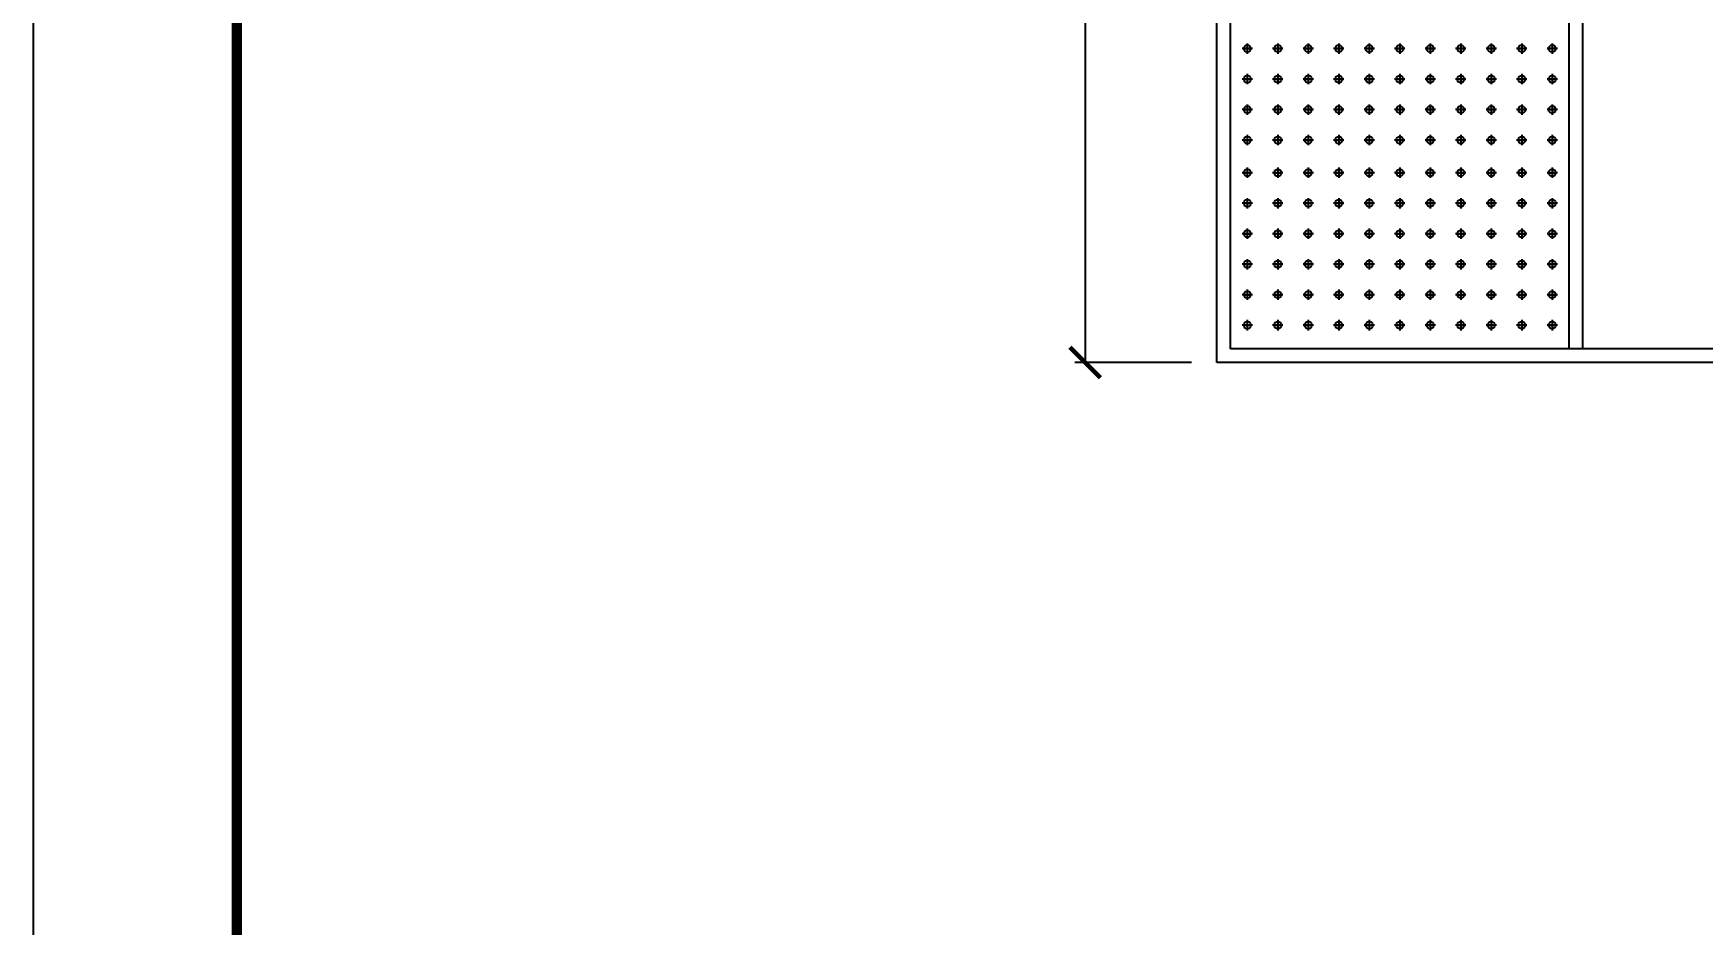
# Model space of a CAD drawing. Header units: millimetres. Extents: x 0 to 25222, y 0 to 17836.
# Drawn here: x 0 to 4927, y 9760 to 12390 of the extents above; entities that cross this region are included whole.
import ezdxf

# ---------------------------------------------------------------- set-up
doc = ezdxf.new("R2010")
doc.units = ezdxf.units.MM
doc.linetypes.add('CENTER', pattern=[2, 1.25, -0.25, 0.25, -0.25])
doc.layers.get('DEFPOINTS').update_dxf_attribs({"color": 143})
for name, color, linetype in [('CENTER', 1, 'CENTER'), ('냉각탑_dim', 1, 'Continuous'), ('냉각탑_form', 1, 'Continuous')]:
    doc.layers.add(name, color=color, linetype=linetype)
doc.styles.add('HY울릉도L', font='')
doc.styles.get('HY울릉도L').set_extended_font_data('HY울릉도L')
doc.dimstyles.new('성지DIM', dxfattribs={"dimtxt": 3.5, "dimasz": 3, "dimexe": 1, "dimexo": 2.5, "dimgap": 2, "dimtad": 1, "dimdec": 0, "dimzin": 3, "dimdsep": 46, "dimtxsty": 'HY울릉도L', "dimblk": 'ARCHTICK', "dimcen": -2, "dimclrd": 256, "dimclre": 256, "dimclrt": 7, "dimadec": 0, "dimazin": 0, "dimtfac": 1, "dimtdec": 0, "dimtofl": 0, "dimtmove": 0, "dimatfit": 3, "dimfxl": 0, "dimtolj": 1, "dimtzin": 0, "dimlwe": -1, "dimarcsym": 0})

# ---------------------------------------------------------------- blocks, each defined once
blk = doc.blocks.new('냉각탑form')
at = {"layer": 'DEFPOINTS'}
blk.add_lwpolyline([(0, 297.073), (420.103, 297.073), (420.103, 0), (0, 0)], close=True, dxfattribs=at)
at = {"layer": '냉각탑_form', "const_width": 0.5}
blk.add_lwpolyline([(10.002, 287.07), (10.002, 10.002), (410.1, 10.002), (410.1, 287.07)], close=True, dxfattribs=at)
blk = doc.blocks.new('_ArchTick')
at = {"color": 0, "linetype": 'ByBlock', "const_width": 0.15}
blk.add_lwpolyline([(-0.5, -0.5), (0.5, 0.5)], dxfattribs=at)
blk = doc.blocks.new('*D42')
at = {"layer": 'DEFPOINTS', "color": 0, "transparency": 16777216}
for p in [(3493.1, 15019.1), (3104.2, 11419.1), (3493.1, 11419.1)]:
    blk.add_point(p, dxfattribs=at)
at = {"layer": '냉각탑_dim', "transparency": 16777216}
for p, q in [((3418.1, 15019.1), (3074.2, 15019.1)), ((3418.1, 11419.1), (3074.2, 11419.1))]:
    blk.add_line(p, q, dxfattribs=at)
at = {"layer": '냉각탑_dim', "lineweight": -2, "transparency": 16777216}
blk.add_line((3104.2, 15019.1), (3104.2, 11419.1), dxfattribs=at)
at = {"layer": '냉각탑_dim', "lineweight": -2, "transparency": 16777216, "xscale": 90, "yscale": 90, "zscale": 90}
for p, rotation in [((3104.2, 15019.1), 90), ((3104.2, 11419.1), 270)]:
    blk.add_blockref('_ArchTick', p, dxfattribs=dict(at, rotation=rotation))
at = {"layer": '냉각탑_dim', "color": 7, "transparency": 16777216, "insert": (2991.7, 13219.1), "char_height": 105, "attachment_point": 5, "rotation": 90, "style": 'HY울릉도L'}
blk.add_mtext('\\A1;3600', dxfattribs=at)

msp = doc.modelspace()

# ---------------------------------------------------------------- linework, layer by layer
at = {"color": 3}
for p, q in [((3493.1, 11419.1), (3493.1, 15019.1)), ((3533.1, 11459.1), (3533.1, 14979.1)), ((4533.1, 11459.1), (4533.1, 14979.1)), ((4573.1, 11459.1), (4573.1, 14979.1)), ((9963.1, 11459.1), (3533.1, 11459.1)), ((9963.1, 11419.1), (3493.1, 11419.1))]:
    msp.add_line(p, q, dxfattribs=at)
for centre in [(3583.1, 12345.3), (3673.1, 12345.3), (3763.1, 12345.3), (3853.1, 12345.3), (3943.1, 12345.3), (4033.1, 12345.3), (4123.1, 12345.3), (4213.1, 12345.3), (4303.1, 12345.3), (4393.1, 12345.3), (4483.1, 12345.3), (3583.1, 12255.3), (3673.1, 12255.3), (3763.1, 12255.3), (3853.1, 12255.3), (3943.1, 12255.3), (4033.1, 12255.3), (4123.1, 12255.3), (4213.1, 12255.3), (4303.1, 12255.3), (4393.1, 12255.3), (4483.1, 12255.3), (3583.1, 12165.3), (3673.1, 12165.3), (3763.1, 12165.3), (3853.1, 12165.3), (3943.1, 12165.3), (4033.1, 12165.3), (4123.1, 12165.3), (4213.1, 12165.3), (4303.1, 12165.3), (4393.1, 12165.3), (4483.1, 12165.3), (3583.1, 12075.3), (3673.1, 12075.3), (3763.1, 12075.3), (3853.1, 12075.3), (3943.1, 12075.3), (4033.1, 12075.3), (4123.1, 12075.3), (4213.1, 12075.3), (4303.1, 12075.3), (4393.1, 12075.3), (4483.1, 12075.3), (3583.1, 11979.1), (3673.1, 11979.1), (3763.1, 11979.1), (3853.1, 11979.1), (3943.1, 11979.1), (4033.1, 11979.1), (4123.1, 11979.1), (4213.1, 11979.1), (4303.1, 11979.1), (4393.1, 11979.1), (4483.1, 11979.1), (3583.1, 11889.1), (3673.1, 11889.1), (3763.1, 11889.1), (3853.1, 11889.1), (3943.1, 11889.1), (4033.1, 11889.1), (4123.1, 11889.1), (4213.1, 11889.1), (4303.1, 11889.1), (4393.1, 11889.1), (4483.1, 11889.1), (3583.1, 11799.1), (3673.1, 11799.1), (3763.1, 11799.1), (3853.1, 11799.1), (3943.1, 11799.1), (4033.1, 11799.1), (4123.1, 11799.1), (4213.1, 11799.1), (4303.1, 11799.1), (4393.1, 11799.1), (4483.1, 11799.1), (3583.1, 11709.1), (3673.1, 11709.1), (3763.1, 11709.1), (3853.1, 11709.1), (3943.1, 11709.1), (4033.1, 11709.1), (4123.1, 11709.1), (4213.1, 11709.1), (4303.1, 11709.1), (4393.1, 11709.1), (4483.1, 11709.1), (3583.1, 11619.1), (3673.1, 11619.1), (3763.1, 11619.1), (3853.1, 11619.1), (3943.1, 11619.1), (4033.1, 11619.1), (4123.1, 11619.1), (4213.1, 11619.1), (4303.1, 11619.1), (4393.1, 11619.1), (4483.1, 11619.1), (3583.1, 11529.1), (3673.1, 11529.1), (3763.1, 11529.1), (3853.1, 11529.1), (3943.1, 11529.1), (4033.1, 11529.1), (4123.1, 11529.1), (4213.1, 11529.1), (4303.1, 11529.1), (4393.1, 11529.1), (4483.1, 11529.1)]:
    msp.add_circle(centre, 10.6)
at = {"layer": 'CENTER', "linetype": 'CENTER', "ltscale": 50}
for p, q in [((3598.4, 12345.3), (3567.8, 12345.3)), ((3571.4, 12345.3), (3594.9, 12345.3)), ((3594.9, 12345.3), (3571.4, 12345.3)), ((3571.4, 12345.3), (3594.9, 12345.3)), ((3583.1, 12360.6), (3583.1, 12330)), ((3583.1, 12357.1), (3583.1, 12333.5)), ((3688.4, 12345.3), (3657.8, 12345.3)), ((3661.4, 12345.3), (3684.9, 12345.3)), ((3684.9, 12345.3), (3661.4, 12345.3)), ((3661.4, 12345.3), (3684.9, 12345.3)), ((3673.1, 12360.6), (3673.1, 12330)), ((3673.1, 12357.1), (3673.1, 12333.5)), ((3778.4, 12345.3), (3747.8, 12345.3)), ((3751.4, 12345.3), (3774.9, 12345.3)), ((3774.9, 12345.3), (3751.4, 12345.3)), ((3751.4, 12345.3), (3774.9, 12345.3)), ((3763.1, 12360.6), (3763.1, 12330)), ((3763.1, 12357.1), (3763.1, 12333.5)), ((3868.4, 12345.3), (3837.8, 12345.3)), ((3841.4, 12345.3), (3864.9, 12345.3)), ((3864.9, 12345.3), (3841.4, 12345.3)), ((3841.4, 12345.3), (3864.9, 12345.3)), ((3853.1, 12360.6), (3853.1, 12330)), ((3853.1, 12357.1), (3853.1, 12333.5)), ((3958.4, 12345.3), (3927.8, 12345.3)), ((3931.4, 12345.3), (3954.9, 12345.3)), ((3954.9, 12345.3), (3931.4, 12345.3)), ((3931.4, 12345.3), (3954.9, 12345.3)), ((3943.1, 12360.6), (3943.1, 12330)), ((3943.1, 12357.1), (3943.1, 12333.5)), ((4048.4, 12345.3), (4017.8, 12345.3)), ((4021.4, 12345.3), (4044.9, 12345.3)), ((4044.9, 12345.3), (4021.4, 12345.3)), ((4021.4, 12345.3), (4044.9, 12345.3)), ((4033.1, 12360.6), (4033.1, 12330)), ((4033.1, 12357.1), (4033.1, 12333.5)), ((4138.4, 12345.3), (4107.8, 12345.3)), ((4111.4, 12345.3), (4134.9, 12345.3)), ((4134.9, 12345.3), (4111.4, 12345.3)), ((4111.4, 12345.3), (4134.9, 12345.3)), ((4123.1, 12360.6), (4123.1, 12330)), ((4123.1, 12357.1), (4123.1, 12333.5)), ((4228.4, 12345.3), (4197.8, 12345.3)), ((4201.4, 12345.3), (4224.9, 12345.3)), ((4224.9, 12345.3), (4201.4, 12345.3)), ((4201.4, 12345.3), (4224.9, 12345.3)), ((4213.1, 12360.6), (4213.1, 12330)), ((4213.1, 12357.1), (4213.1, 12333.5)), ((4318.4, 12345.3), (4287.8, 12345.3)), ((4291.4, 12345.3), (4314.9, 12345.3)), ((4314.9, 12345.3), (4291.4, 12345.3)), ((4291.4, 12345.3), (4314.9, 12345.3)), ((4303.1, 12360.6), (4303.1, 12330)), ((4303.1, 12357.1), (4303.1, 12333.5)), ((4408.4, 12345.3), (4377.8, 12345.3)), ((4381.4, 12345.3), (4404.9, 12345.3)), ((4404.9, 12345.3), (4381.4, 12345.3)), ((4381.4, 12345.3), (4404.9, 12345.3)), ((4393.1, 12360.6), (4393.1, 12330)), ((4393.1, 12357.1), (4393.1, 12333.5)), ((4498.4, 12345.3), (4467.8, 12345.3)), ((4471.4, 12345.3), (4494.9, 12345.3)), ((4494.9, 12345.3), (4471.4, 12345.3)), ((4471.4, 12345.3), (4494.9, 12345.3)), ((4483.1, 12360.6), (4483.1, 12330)), ((4483.1, 12357.1), (4483.1, 12333.5)), ((3583.1, 12270.6), (3583.1, 12240)), ((3673.1, 12270.6), (3673.1, 12240)), ((3763.1, 12270.6), (3763.1, 12240)), ((3853.1, 12270.6), (3853.1, 12240)), ((3943.1, 12270.6), (3943.1, 12240)), ((4033.1, 12270.6), (4033.1, 12240)), ((4123.1, 12270.6), (4123.1, 12240)), ((4213.1, 12270.6), (4213.1, 12240)), ((4303.1, 12270.6), (4303.1, 12240)), ((4393.1, 12270.6), (4393.1, 12240)), ((4483.1, 12270.6), (4483.1, 12240)), ((3598.4, 12255.3), (3567.8, 12255.3)), ((3571.4, 12255.3), (3594.9, 12255.3)), ((3594.9, 12255.3), (3571.4, 12255.3)), ((3571.4, 12255.3), (3594.9, 12255.3)), ((3583.1, 12267.1), (3583.1, 12243.5)), ((3688.4, 12255.3), (3657.8, 12255.3)), ((3661.4, 12255.3), (3684.9, 12255.3)), ((3684.9, 12255.3), (3661.4, 12255.3)), ((3661.4, 12255.3), (3684.9, 12255.3)), ((3673.1, 12267.1), (3673.1, 12243.5)), ((3778.4, 12255.3), (3747.8, 12255.3)), ((3751.4, 12255.3), (3774.9, 12255.3)), ((3774.9, 12255.3), (3751.4, 12255.3)), ((3751.4, 12255.3), (3774.9, 12255.3)), ((3763.1, 12267.1), (3763.1, 12243.5)), ((3868.4, 12255.3), (3837.8, 12255.3)), ((3841.4, 12255.3), (3864.9, 12255.3)), ((3864.9, 12255.3), (3841.4, 12255.3)), ((3841.4, 12255.3), (3864.9, 12255.3)), ((3853.1, 12267.1), (3853.1, 12243.5)), ((3958.4, 12255.3), (3927.8, 12255.3)), ((3931.4, 12255.3), (3954.9, 12255.3)), ((3954.9, 12255.3), (3931.4, 12255.3)), ((3931.4, 12255.3), (3954.9, 12255.3)), ((3943.1, 12267.1), (3943.1, 12243.5)), ((4048.4, 12255.3), (4017.8, 12255.3)), ((4021.4, 12255.3), (4044.9, 12255.3)), ((4044.9, 12255.3), (4021.4, 12255.3)), ((4021.4, 12255.3), (4044.9, 12255.3)), ((4033.1, 12267.1), (4033.1, 12243.5)), ((4138.4, 12255.3), (4107.8, 12255.3)), ((4111.4, 12255.3), (4134.9, 12255.3)), ((4134.9, 12255.3), (4111.4, 12255.3)), ((4111.4, 12255.3), (4134.9, 12255.3)), ((4123.1, 12267.1), (4123.1, 12243.5)), ((4228.4, 12255.3), (4197.8, 12255.3)), ((4201.4, 12255.3), (4224.9, 12255.3)), ((4224.9, 12255.3), (4201.4, 12255.3)), ((4201.4, 12255.3), (4224.9, 12255.3)), ((4213.1, 12267.1), (4213.1, 12243.5)), ((4318.4, 12255.3), (4287.8, 12255.3)), ((4291.4, 12255.3), (4314.9, 12255.3)), ((4314.9, 12255.3), (4291.4, 12255.3)), ((4291.4, 12255.3), (4314.9, 12255.3)), ((4303.1, 12267.1), (4303.1, 12243.5)), ((4408.4, 12255.3), (4377.8, 12255.3)), ((4381.4, 12255.3), (4404.9, 12255.3)), ((4404.9, 12255.3), (4381.4, 12255.3)), ((4381.4, 12255.3), (4404.9, 12255.3)), ((4393.1, 12267.1), (4393.1, 12243.5)), ((4498.4, 12255.3), (4467.8, 12255.3)), ((4471.4, 12255.3), (4494.9, 12255.3)), ((4494.9, 12255.3), (4471.4, 12255.3)), ((4471.4, 12255.3), (4494.9, 12255.3)), ((4483.1, 12267.1), (4483.1, 12243.5)), ((3583.1, 12180.6), (3583.1, 12150)), ((3583.1, 12177.1), (3583.1, 12153.5)), ((3673.1, 12180.6), (3673.1, 12150)), ((3673.1, 12177.1), (3673.1, 12153.5)), ((3763.1, 12180.6), (3763.1, 12150)), ((3763.1, 12177.1), (3763.1, 12153.5)), ((3853.1, 12180.6), (3853.1, 12150)), ((3853.1, 12177.1), (3853.1, 12153.5)), ((3943.1, 12180.6), (3943.1, 12150)), ((3943.1, 12177.1), (3943.1, 12153.5)), ((4033.1, 12180.6), (4033.1, 12150)), ((4033.1, 12177.1), (4033.1, 12153.5)), ((4123.1, 12180.6), (4123.1, 12150)), ((4123.1, 12177.1), (4123.1, 12153.5)), ((4213.1, 12180.6), (4213.1, 12150)), ((4213.1, 12177.1), (4213.1, 12153.5)), ((4303.1, 12180.6), (4303.1, 12150)), ((4303.1, 12177.1), (4303.1, 12153.5)), ((4393.1, 12180.6), (4393.1, 12150)), ((4393.1, 12177.1), (4393.1, 12153.5)), ((4483.1, 12180.6), (4483.1, 12150)), ((4483.1, 12177.1), (4483.1, 12153.5)), ((3598.4, 12165.3), (3567.8, 12165.3)), ((3571.4, 12165.3), (3594.9, 12165.3)), ((3594.9, 12165.3), (3571.4, 12165.3)), ((3571.4, 12165.3), (3594.9, 12165.3)), ((3688.4, 12165.3), (3657.8, 12165.3)), ((3661.4, 12165.3), (3684.9, 12165.3)), ((3684.9, 12165.3), (3661.4, 12165.3)), ((3661.4, 12165.3), (3684.9, 12165.3)), ((3778.4, 12165.3), (3747.8, 12165.3)), ((3751.4, 12165.3), (3774.9, 12165.3)), ((3774.9, 12165.3), (3751.4, 12165.3)), ((3751.4, 12165.3), (3774.9, 12165.3)), ((3868.4, 12165.3), (3837.8, 12165.3)), ((3841.4, 12165.3), (3864.9, 12165.3)), ((3864.9, 12165.3), (3841.4, 12165.3)), ((3841.4, 12165.3), (3864.9, 12165.3)), ((3958.4, 12165.3), (3927.8, 12165.3)), ((3931.4, 12165.3), (3954.9, 12165.3)), ((3954.9, 12165.3), (3931.4, 12165.3)), ((3931.4, 12165.3), (3954.9, 12165.3)), ((4048.4, 12165.3), (4017.8, 12165.3)), ((4021.4, 12165.3), (4044.9, 12165.3)), ((4044.9, 12165.3), (4021.4, 12165.3)), ((4021.4, 12165.3), (4044.9, 12165.3)), ((4138.4, 12165.3), (4107.8, 12165.3)), ((4111.4, 12165.3), (4134.9, 12165.3)), ((4134.9, 12165.3), (4111.4, 12165.3)), ((4111.4, 12165.3), (4134.9, 12165.3)), ((4228.4, 12165.3), (4197.8, 12165.3)), ((4201.4, 12165.3), (4224.9, 12165.3)), ((4224.9, 12165.3), (4201.4, 12165.3)), ((4201.4, 12165.3), (4224.9, 12165.3)), ((4318.4, 12165.3), (4287.8, 12165.3)), ((4291.4, 12165.3), (4314.9, 12165.3)), ((4314.9, 12165.3), (4291.4, 12165.3)), ((4291.4, 12165.3), (4314.9, 12165.3)), ((4408.4, 12165.3), (4377.8, 12165.3)), ((4381.4, 12165.3), (4404.9, 12165.3)), ((4404.9, 12165.3), (4381.4, 12165.3)), ((4381.4, 12165.3), (4404.9, 12165.3)), ((4498.4, 12165.3), (4467.8, 12165.3)), ((4471.4, 12165.3), (4494.9, 12165.3)), ((4494.9, 12165.3), (4471.4, 12165.3)), ((4471.4, 12165.3), (4494.9, 12165.3)), ((3598.4, 12075.3), (3567.8, 12075.3)), ((3571.4, 12075.3), (3594.9, 12075.3)), ((3594.9, 12075.3), (3571.4, 12075.3)), ((3571.4, 12075.3), (3594.9, 12075.3)), ((3583.1, 12090.6), (3583.1, 12060)), ((3583.1, 12087.1), (3583.1, 12063.5)), ((3688.4, 12075.3), (3657.8, 12075.3)), ((3661.4, 12075.3), (3684.9, 12075.3)), ((3684.9, 12075.3), (3661.4, 12075.3)), ((3661.4, 12075.3), (3684.9, 12075.3)), ((3673.1, 12090.6), (3673.1, 12060)), ((3673.1, 12087.1), (3673.1, 12063.5)), ((3778.4, 12075.3), (3747.8, 12075.3)), ((3751.4, 12075.3), (3774.9, 12075.3)), ((3774.9, 12075.3), (3751.4, 12075.3)), ((3751.4, 12075.3), (3774.9, 12075.3)), ((3763.1, 12090.6), (3763.1, 12060)), ((3763.1, 12087.1), (3763.1, 12063.5)), ((3868.4, 12075.3), (3837.8, 12075.3)), ((3841.4, 12075.3), (3864.9, 12075.3)), ((3864.9, 12075.3), (3841.4, 12075.3)), ((3841.4, 12075.3), (3864.9, 12075.3)), ((3853.1, 12090.6), (3853.1, 12060)), ((3853.1, 12087.1), (3853.1, 12063.5)), ((3958.4, 12075.3), (3927.8, 12075.3)), ((3931.4, 12075.3), (3954.9, 12075.3)), ((3954.9, 12075.3), (3931.4, 12075.3)), ((3931.4, 12075.3), (3954.9, 12075.3)), ((3943.1, 12090.6), (3943.1, 12060)), ((3943.1, 12087.1), (3943.1, 12063.5)), ((4048.4, 12075.3), (4017.8, 12075.3)), ((4021.4, 12075.3), (4044.9, 12075.3)), ((4044.9, 12075.3), (4021.4, 12075.3)), ((4021.4, 12075.3), (4044.9, 12075.3)), ((4033.1, 12090.6), (4033.1, 12060)), ((4033.1, 12087.1), (4033.1, 12063.5)), ((4138.4, 12075.3), (4107.8, 12075.3)), ((4111.4, 12075.3), (4134.9, 12075.3)), ((4134.9, 12075.3), (4111.4, 12075.3)), ((4111.4, 12075.3), (4134.9, 12075.3)), ((4123.1, 12090.6), (4123.1, 12060)), ((4123.1, 12087.1), (4123.1, 12063.5)), ((4228.4, 12075.3), (4197.8, 12075.3)), ((4201.4, 12075.3), (4224.9, 12075.3)), ((4224.9, 12075.3), (4201.4, 12075.3)), ((4201.4, 12075.3), (4224.9, 12075.3)), ((4213.1, 12090.6), (4213.1, 12060)), ((4213.1, 12087.1), (4213.1, 12063.5)), ((4318.4, 12075.3), (4287.8, 12075.3)), ((4291.4, 12075.3), (4314.9, 12075.3)), ((4314.9, 12075.3), (4291.4, 12075.3)), ((4291.4, 12075.3), (4314.9, 12075.3)), ((4303.1, 12090.6), (4303.1, 12060)), ((4303.1, 12087.1), (4303.1, 12063.5)), ((4408.4, 12075.3), (4377.8, 12075.3)), ((4381.4, 12075.3), (4404.9, 12075.3)), ((4404.9, 12075.3), (4381.4, 12075.3)), ((4381.4, 12075.3), (4404.9, 12075.3)), ((4393.1, 12090.6), (4393.1, 12060)), ((4393.1, 12087.1), (4393.1, 12063.5)), ((4498.4, 12075.3), (4467.8, 12075.3)), ((4471.4, 12075.3), (4494.9, 12075.3)), ((4494.9, 12075.3), (4471.4, 12075.3)), ((4471.4, 12075.3), (4494.9, 12075.3)), ((4483.1, 12090.6), (4483.1, 12060)), ((4483.1, 12087.1), (4483.1, 12063.5)), ((3598.4, 11979.1), (3567.8, 11979.1)), ((3571.4, 11979.1), (3594.9, 11979.1)), ((3594.9, 11979.1), (3571.4, 11979.1)), ((3571.4, 11979.1), (3594.9, 11979.1)), ((3583.1, 11994.4), (3583.1, 11963.8)), ((3583.1, 11990.8), (3583.1, 11967.3)), ((3688.4, 11979.1), (3657.8, 11979.1)), ((3661.4, 11979.1), (3684.9, 11979.1)), ((3684.9, 11979.1), (3661.4, 11979.1)), ((3661.4, 11979.1), (3684.9, 11979.1)), ((3673.1, 11994.4), (3673.1, 11963.8)), ((3673.1, 11990.8), (3673.1, 11967.3)), ((3778.4, 11979.1), (3747.8, 11979.1)), ((3751.4, 11979.1), (3774.9, 11979.1)), ((3774.9, 11979.1), (3751.4, 11979.1)), ((3751.4, 11979.1), (3774.9, 11979.1)), ((3763.1, 11994.4), (3763.1, 11963.8)), ((3763.1, 11990.8), (3763.1, 11967.3)), ((3868.4, 11979.1), (3837.8, 11979.1)), ((3841.4, 11979.1), (3864.9, 11979.1)), ((3864.9, 11979.1), (3841.4, 11979.1)), ((3841.4, 11979.1), (3864.9, 11979.1)), ((3853.1, 11994.4), (3853.1, 11963.8)), ((3853.1, 11990.8), (3853.1, 11967.3)), ((3958.4, 11979.1), (3927.8, 11979.1)), ((3931.4, 11979.1), (3954.9, 11979.1)), ((3954.9, 11979.1), (3931.4, 11979.1)), ((3931.4, 11979.1), (3954.9, 11979.1)), ((3943.1, 11994.4), (3943.1, 11963.8)), ((3943.1, 11990.8), (3943.1, 11967.3)), ((4048.4, 11979.1), (4017.8, 11979.1)), ((4021.4, 11979.1), (4044.9, 11979.1)), ((4044.9, 11979.1), (4021.4, 11979.1)), ((4021.4, 11979.1), (4044.9, 11979.1)), ((4033.1, 11994.4), (4033.1, 11963.8)), ((4033.1, 11990.8), (4033.1, 11967.3)), ((4138.4, 11979.1), (4107.8, 11979.1)), ((4111.4, 11979.1), (4134.9, 11979.1)), ((4134.9, 11979.1), (4111.4, 11979.1)), ((4111.4, 11979.1), (4134.9, 11979.1)), ((4123.1, 11994.4), (4123.1, 11963.8)), ((4123.1, 11990.8), (4123.1, 11967.3)), ((4228.4, 11979.1), (4197.8, 11979.1)), ((4201.4, 11979.1), (4224.9, 11979.1)), ((4224.9, 11979.1), (4201.4, 11979.1)), ((4201.4, 11979.1), (4224.9, 11979.1)), ((4213.1, 11994.4), (4213.1, 11963.8)), ((4213.1, 11990.8), (4213.1, 11967.3)), ((4318.4, 11979.1), (4287.8, 11979.1)), ((4291.4, 11979.1), (4314.9, 11979.1)), ((4314.9, 11979.1), (4291.4, 11979.1)), ((4291.4, 11979.1), (4314.9, 11979.1)), ((4303.1, 11994.4), (4303.1, 11963.8)), ((4303.1, 11990.8), (4303.1, 11967.3)), ((4408.4, 11979.1), (4377.8, 11979.1)), ((4381.4, 11979.1), (4404.9, 11979.1)), ((4404.9, 11979.1), (4381.4, 11979.1)), ((4381.4, 11979.1), (4404.9, 11979.1)), ((4393.1, 11994.4), (4393.1, 11963.8)), ((4393.1, 11990.8), (4393.1, 11967.3)), ((4498.4, 11979.1), (4467.8, 11979.1)), ((4471.4, 11979.1), (4494.9, 11979.1)), ((4494.9, 11979.1), (4471.4, 11979.1)), ((4471.4, 11979.1), (4494.9, 11979.1)), ((4483.1, 11994.4), (4483.1, 11963.8)), ((4483.1, 11990.8), (4483.1, 11967.3)), ((3598.4, 11889.1), (3567.8, 11889.1)), ((3571.4, 11889.1), (3594.9, 11889.1)), ((3594.9, 11889.1), (3571.4, 11889.1)), ((3571.4, 11889.1), (3594.9, 11889.1)), ((3583.1, 11904.4), (3583.1, 11873.8)), ((3583.1, 11900.8), (3583.1, 11877.3)), ((3688.4, 11889.1), (3657.8, 11889.1)), ((3661.4, 11889.1), (3684.9, 11889.1)), ((3684.9, 11889.1), (3661.4, 11889.1)), ((3661.4, 11889.1), (3684.9, 11889.1)), ((3673.1, 11904.4), (3673.1, 11873.8)), ((3673.1, 11900.8), (3673.1, 11877.3)), ((3778.4, 11889.1), (3747.8, 11889.1)), ((3751.4, 11889.1), (3774.9, 11889.1)), ((3774.9, 11889.1), (3751.4, 11889.1)), ((3751.4, 11889.1), (3774.9, 11889.1)), ((3763.1, 11904.4), (3763.1, 11873.8)), ((3763.1, 11900.8), (3763.1, 11877.3)), ((3868.4, 11889.1), (3837.8, 11889.1)), ((3841.4, 11889.1), (3864.9, 11889.1)), ((3864.9, 11889.1), (3841.4, 11889.1)), ((3841.4, 11889.1), (3864.9, 11889.1)), ((3853.1, 11904.4), (3853.1, 11873.8)), ((3853.1, 11900.8), (3853.1, 11877.3)), ((3958.4, 11889.1), (3927.8, 11889.1)), ((3931.4, 11889.1), (3954.9, 11889.1)), ((3954.9, 11889.1), (3931.4, 11889.1)), ((3931.4, 11889.1), (3954.9, 11889.1)), ((3943.1, 11904.4), (3943.1, 11873.8)), ((3943.1, 11900.8), (3943.1, 11877.3)), ((4048.4, 11889.1), (4017.8, 11889.1)), ((4021.4, 11889.1), (4044.9, 11889.1)), ((4044.9, 11889.1), (4021.4, 11889.1)), ((4021.4, 11889.1), (4044.9, 11889.1)), ((4033.1, 11904.4), (4033.1, 11873.8)), ((4033.1, 11900.8), (4033.1, 11877.3)), ((4138.4, 11889.1), (4107.8, 11889.1)), ((4111.4, 11889.1), (4134.9, 11889.1)), ((4134.9, 11889.1), (4111.4, 11889.1)), ((4111.4, 11889.1), (4134.9, 11889.1)), ((4123.1, 11904.4), (4123.1, 11873.8)), ((4123.1, 11900.8), (4123.1, 11877.3)), ((4228.4, 11889.1), (4197.8, 11889.1)), ((4201.4, 11889.1), (4224.9, 11889.1)), ((4224.9, 11889.1), (4201.4, 11889.1)), ((4201.4, 11889.1), (4224.9, 11889.1)), ((4213.1, 11904.4), (4213.1, 11873.8)), ((4213.1, 11900.8), (4213.1, 11877.3)), ((4318.4, 11889.1), (4287.8, 11889.1)), ((4291.4, 11889.1), (4314.9, 11889.1)), ((4314.9, 11889.1), (4291.4, 11889.1)), ((4291.4, 11889.1), (4314.9, 11889.1)), ((4303.1, 11904.4), (4303.1, 11873.8)), ((4303.1, 11900.8), (4303.1, 11877.3)), ((4408.4, 11889.1), (4377.8, 11889.1)), ((4381.4, 11889.1), (4404.9, 11889.1)), ((4404.9, 11889.1), (4381.4, 11889.1)), ((4381.4, 11889.1), (4404.9, 11889.1)), ((4393.1, 11904.4), (4393.1, 11873.8)), ((4393.1, 11900.8), (4393.1, 11877.3)), ((4498.4, 11889.1), (4467.8, 11889.1)), ((4471.4, 11889.1), (4494.9, 11889.1)), ((4494.9, 11889.1), (4471.4, 11889.1)), ((4471.4, 11889.1), (4494.9, 11889.1)), ((4483.1, 11904.4), (4483.1, 11873.8)), ((4483.1, 11900.8), (4483.1, 11877.3)), ((3598.4, 11799.1), (3567.8, 11799.1)), ((3571.4, 11799.1), (3594.9, 11799.1)), ((3594.9, 11799.1), (3571.4, 11799.1)), ((3571.4, 11799.1), (3594.9, 11799.1)), ((3583.1, 11814.4), (3583.1, 11783.8)), ((3583.1, 11810.8), (3583.1, 11787.3)), ((3688.4, 11799.1), (3657.8, 11799.1)), ((3661.4, 11799.1), (3684.9, 11799.1)), ((3684.9, 11799.1), (3661.4, 11799.1)), ((3661.4, 11799.1), (3684.9, 11799.1)), ((3673.1, 11814.4), (3673.1, 11783.8)), ((3673.1, 11810.8), (3673.1, 11787.3)), ((3778.4, 11799.1), (3747.8, 11799.1)), ((3751.4, 11799.1), (3774.9, 11799.1)), ((3774.9, 11799.1), (3751.4, 11799.1)), ((3751.4, 11799.1), (3774.9, 11799.1)), ((3763.1, 11814.4), (3763.1, 11783.8)), ((3763.1, 11810.8), (3763.1, 11787.3)), ((3868.4, 11799.1), (3837.8, 11799.1)), ((3841.4, 11799.1), (3864.9, 11799.1)), ((3864.9, 11799.1), (3841.4, 11799.1)), ((3841.4, 11799.1), (3864.9, 11799.1)), ((3853.1, 11814.4), (3853.1, 11783.8)), ((3853.1, 11810.8), (3853.1, 11787.3)), ((3958.4, 11799.1), (3927.8, 11799.1)), ((3931.4, 11799.1), (3954.9, 11799.1)), ((3954.9, 11799.1), (3931.4, 11799.1)), ((3931.4, 11799.1), (3954.9, 11799.1)), ((3943.1, 11814.4), (3943.1, 11783.8)), ((3943.1, 11810.8), (3943.1, 11787.3)), ((4048.4, 11799.1), (4017.8, 11799.1)), ((4021.4, 11799.1), (4044.9, 11799.1)), ((4044.9, 11799.1), (4021.4, 11799.1)), ((4021.4, 11799.1), (4044.9, 11799.1)), ((4033.1, 11814.4), (4033.1, 11783.8)), ((4033.1, 11810.8), (4033.1, 11787.3)), ((4138.4, 11799.1), (4107.8, 11799.1)), ((4111.4, 11799.1), (4134.9, 11799.1)), ((4134.9, 11799.1), (4111.4, 11799.1)), ((4111.4, 11799.1), (4134.9, 11799.1)), ((4123.1, 11814.4), (4123.1, 11783.8)), ((4123.1, 11810.8), (4123.1, 11787.3)), ((4228.4, 11799.1), (4197.8, 11799.1)), ((4201.4, 11799.1), (4224.9, 11799.1)), ((4224.9, 11799.1), (4201.4, 11799.1)), ((4201.4, 11799.1), (4224.9, 11799.1)), ((4213.1, 11814.4), (4213.1, 11783.8)), ((4213.1, 11810.8), (4213.1, 11787.3)), ((4318.4, 11799.1), (4287.8, 11799.1)), ((4291.4, 11799.1), (4314.9, 11799.1)), ((4314.9, 11799.1), (4291.4, 11799.1)), ((4291.4, 11799.1), (4314.9, 11799.1)), ((4303.1, 11814.4), (4303.1, 11783.8)), ((4303.1, 11810.8), (4303.1, 11787.3)), ((4408.4, 11799.1), (4377.8, 11799.1)), ((4381.4, 11799.1), (4404.9, 11799.1)), ((4404.9, 11799.1), (4381.4, 11799.1)), ((4381.4, 11799.1), (4404.9, 11799.1)), ((4393.1, 11814.4), (4393.1, 11783.8)), ((4393.1, 11810.8), (4393.1, 11787.3)), ((4498.4, 11799.1), (4467.8, 11799.1)), ((4471.4, 11799.1), (4494.9, 11799.1)), ((4494.9, 11799.1), (4471.4, 11799.1)), ((4471.4, 11799.1), (4494.9, 11799.1)), ((4483.1, 11814.4), (4483.1, 11783.8)), ((4483.1, 11810.8), (4483.1, 11787.3)), ((3598.4, 11709.1), (3567.8, 11709.1)), ((3571.4, 11709.1), (3594.9, 11709.1)), ((3594.9, 11709.1), (3571.4, 11709.1)), ((3571.4, 11709.1), (3594.9, 11709.1)), ((3583.1, 11724.4), (3583.1, 11693.8)), ((3583.1, 11720.8), (3583.1, 11697.3)), ((3688.4, 11709.1), (3657.8, 11709.1)), ((3661.4, 11709.1), (3684.9, 11709.1)), ((3684.9, 11709.1), (3661.4, 11709.1)), ((3661.4, 11709.1), (3684.9, 11709.1)), ((3673.1, 11724.4), (3673.1, 11693.8)), ((3673.1, 11720.8), (3673.1, 11697.3)), ((3778.4, 11709.1), (3747.8, 11709.1)), ((3751.4, 11709.1), (3774.9, 11709.1)), ((3774.9, 11709.1), (3751.4, 11709.1)), ((3751.4, 11709.1), (3774.9, 11709.1)), ((3763.1, 11724.4), (3763.1, 11693.8)), ((3763.1, 11720.8), (3763.1, 11697.3)), ((3868.4, 11709.1), (3837.8, 11709.1)), ((3841.4, 11709.1), (3864.9, 11709.1)), ((3864.9, 11709.1), (3841.4, 11709.1)), ((3841.4, 11709.1), (3864.9, 11709.1)), ((3853.1, 11724.4), (3853.1, 11693.8)), ((3853.1, 11720.8), (3853.1, 11697.3)), ((3958.4, 11709.1), (3927.8, 11709.1)), ((3931.4, 11709.1), (3954.9, 11709.1)), ((3954.9, 11709.1), (3931.4, 11709.1)), ((3931.4, 11709.1), (3954.9, 11709.1)), ((3943.1, 11724.4), (3943.1, 11693.8)), ((3943.1, 11720.8), (3943.1, 11697.3)), ((4048.4, 11709.1), (4017.8, 11709.1)), ((4021.4, 11709.1), (4044.9, 11709.1)), ((4044.9, 11709.1), (4021.4, 11709.1)), ((4021.4, 11709.1), (4044.9, 11709.1)), ((4033.1, 11724.4), (4033.1, 11693.8)), ((4033.1, 11720.8), (4033.1, 11697.3)), ((4138.4, 11709.1), (4107.8, 11709.1)), ((4111.4, 11709.1), (4134.9, 11709.1)), ((4134.9, 11709.1), (4111.4, 11709.1)), ((4111.4, 11709.1), (4134.9, 11709.1)), ((4123.1, 11724.4), (4123.1, 11693.8)), ((4123.1, 11720.8), (4123.1, 11697.3)), ((4228.4, 11709.1), (4197.8, 11709.1)), ((4201.4, 11709.1), (4224.9, 11709.1)), ((4224.9, 11709.1), (4201.4, 11709.1)), ((4201.4, 11709.1), (4224.9, 11709.1)), ((4213.1, 11724.4), (4213.1, 11693.8)), ((4213.1, 11720.8), (4213.1, 11697.3)), ((4318.4, 11709.1), (4287.8, 11709.1)), ((4291.4, 11709.1), (4314.9, 11709.1)), ((4314.9, 11709.1), (4291.4, 11709.1)), ((4291.4, 11709.1), (4314.9, 11709.1)), ((4303.1, 11724.4), (4303.1, 11693.8)), ((4303.1, 11720.8), (4303.1, 11697.3)), ((4408.4, 11709.1), (4377.8, 11709.1)), ((4381.4, 11709.1), (4404.9, 11709.1)), ((4404.9, 11709.1), (4381.4, 11709.1)), ((4381.4, 11709.1), (4404.9, 11709.1)), ((4393.1, 11724.4), (4393.1, 11693.8)), ((4393.1, 11720.8), (4393.1, 11697.3)), ((4498.4, 11709.1), (4467.8, 11709.1)), ((4471.4, 11709.1), (4494.9, 11709.1)), ((4494.9, 11709.1), (4471.4, 11709.1)), ((4471.4, 11709.1), (4494.9, 11709.1)), ((4483.1, 11724.4), (4483.1, 11693.8)), ((4483.1, 11720.8), (4483.1, 11697.3)), ((3583.1, 11634.4), (3583.1, 11603.8)), ((3583.1, 11630.8), (3583.1, 11607.3)), ((3673.1, 11634.4), (3673.1, 11603.8)), ((3673.1, 11630.8), (3673.1, 11607.3)), ((3763.1, 11634.4), (3763.1, 11603.8)), ((3763.1, 11630.8), (3763.1, 11607.3)), ((3853.1, 11634.4), (3853.1, 11603.8)), ((3853.1, 11630.8), (3853.1, 11607.3)), ((3943.1, 11634.4), (3943.1, 11603.8)), ((3943.1, 11630.8), (3943.1, 11607.3)), ((4033.1, 11634.4), (4033.1, 11603.8)), ((4033.1, 11630.8), (4033.1, 11607.3)), ((4123.1, 11634.4), (4123.1, 11603.8)), ((4123.1, 11630.8), (4123.1, 11607.3)), ((4213.1, 11634.4), (4213.1, 11603.8)), ((4213.1, 11630.8), (4213.1, 11607.3)), ((4303.1, 11634.4), (4303.1, 11603.8)), ((4303.1, 11630.8), (4303.1, 11607.3)), ((4393.1, 11634.4), (4393.1, 11603.8)), ((4393.1, 11630.8), (4393.1, 11607.3)), ((4483.1, 11634.4), (4483.1, 11603.8)), ((4483.1, 11630.8), (4483.1, 11607.3)), ((3598.4, 11619.1), (3567.8, 11619.1)), ((3571.4, 11619.1), (3594.9, 11619.1)), ((3594.9, 11619.1), (3571.4, 11619.1)), ((3571.4, 11619.1), (3594.9, 11619.1)), ((3688.4, 11619.1), (3657.8, 11619.1)), ((3661.4, 11619.1), (3684.9, 11619.1)), ((3684.9, 11619.1), (3661.4, 11619.1)), ((3661.4, 11619.1), (3684.9, 11619.1)), ((3778.4, 11619.1), (3747.8, 11619.1)), ((3751.4, 11619.1), (3774.9, 11619.1)), ((3774.9, 11619.1), (3751.4, 11619.1)), ((3751.4, 11619.1), (3774.9, 11619.1)), ((3868.4, 11619.1), (3837.8, 11619.1)), ((3841.4, 11619.1), (3864.9, 11619.1)), ((3864.9, 11619.1), (3841.4, 11619.1)), ((3841.4, 11619.1), (3864.9, 11619.1)), ((3958.4, 11619.1), (3927.8, 11619.1)), ((3931.4, 11619.1), (3954.9, 11619.1)), ((3954.9, 11619.1), (3931.4, 11619.1)), ((3931.4, 11619.1), (3954.9, 11619.1)), ((4048.4, 11619.1), (4017.8, 11619.1)), ((4021.4, 11619.1), (4044.9, 11619.1)), ((4044.9, 11619.1), (4021.4, 11619.1)), ((4021.4, 11619.1), (4044.9, 11619.1)), ((4138.4, 11619.1), (4107.8, 11619.1)), ((4111.4, 11619.1), (4134.9, 11619.1)), ((4134.9, 11619.1), (4111.4, 11619.1)), ((4111.4, 11619.1), (4134.9, 11619.1)), ((4228.4, 11619.1), (4197.8, 11619.1)), ((4201.4, 11619.1), (4224.9, 11619.1)), ((4224.9, 11619.1), (4201.4, 11619.1)), ((4201.4, 11619.1), (4224.9, 11619.1)), ((4318.4, 11619.1), (4287.8, 11619.1)), ((4291.4, 11619.1), (4314.9, 11619.1)), ((4314.9, 11619.1), (4291.4, 11619.1)), ((4291.4, 11619.1), (4314.9, 11619.1)), ((4408.4, 11619.1), (4377.8, 11619.1)), ((4381.4, 11619.1), (4404.9, 11619.1)), ((4404.9, 11619.1), (4381.4, 11619.1)), ((4381.4, 11619.1), (4404.9, 11619.1)), ((4498.4, 11619.1), (4467.8, 11619.1)), ((4471.4, 11619.1), (4494.9, 11619.1)), ((4494.9, 11619.1), (4471.4, 11619.1)), ((4471.4, 11619.1), (4494.9, 11619.1)), ((3583.1, 11544.4), (3583.1, 11513.8)), ((3583.1, 11540.8), (3583.1, 11517.3)), ((3673.1, 11544.4), (3673.1, 11513.8)), ((3673.1, 11540.8), (3673.1, 11517.3)), ((3763.1, 11544.4), (3763.1, 11513.8)), ((3763.1, 11540.8), (3763.1, 11517.3)), ((3853.1, 11544.4), (3853.1, 11513.8)), ((3853.1, 11540.8), (3853.1, 11517.3)), ((3943.1, 11544.4), (3943.1, 11513.8)), ((3943.1, 11540.8), (3943.1, 11517.3)), ((4033.1, 11544.4), (4033.1, 11513.8)), ((4033.1, 11540.8), (4033.1, 11517.3)), ((4123.1, 11544.4), (4123.1, 11513.8)), ((4123.1, 11540.8), (4123.1, 11517.3)), ((4213.1, 11544.4), (4213.1, 11513.8)), ((4213.1, 11540.8), (4213.1, 11517.3)), ((4303.1, 11544.4), (4303.1, 11513.8)), ((4303.1, 11540.8), (4303.1, 11517.3)), ((4393.1, 11544.4), (4393.1, 11513.8)), ((4393.1, 11540.8), (4393.1, 11517.3)), ((4483.1, 11544.4), (4483.1, 11513.8)), ((4483.1, 11540.8), (4483.1, 11517.3)), ((3598.4, 11529.1), (3567.8, 11529.1)), ((3571.4, 11529.1), (3594.9, 11529.1)), ((3594.9, 11529.1), (3571.4, 11529.1)), ((3571.4, 11529.1), (3594.9, 11529.1)), ((3688.4, 11529.1), (3657.8, 11529.1)), ((3661.4, 11529.1), (3684.9, 11529.1)), ((3684.9, 11529.1), (3661.4, 11529.1)), ((3661.4, 11529.1), (3684.9, 11529.1)), ((3778.4, 11529.1), (3747.8, 11529.1)), ((3751.4, 11529.1), (3774.9, 11529.1)), ((3774.9, 11529.1), (3751.4, 11529.1)), ((3751.4, 11529.1), (3774.9, 11529.1)), ((3868.4, 11529.1), (3837.8, 11529.1)), ((3841.4, 11529.1), (3864.9, 11529.1)), ((3864.9, 11529.1), (3841.4, 11529.1)), ((3841.4, 11529.1), (3864.9, 11529.1)), ((3958.4, 11529.1), (3927.8, 11529.1)), ((3931.4, 11529.1), (3954.9, 11529.1)), ((3954.9, 11529.1), (3931.4, 11529.1)), ((3931.4, 11529.1), (3954.9, 11529.1)), ((4048.4, 11529.1), (4017.8, 11529.1)), ((4021.4, 11529.1), (4044.9, 11529.1)), ((4044.9, 11529.1), (4021.4, 11529.1)), ((4021.4, 11529.1), (4044.9, 11529.1)), ((4138.4, 11529.1), (4107.8, 11529.1)), ((4111.4, 11529.1), (4134.9, 11529.1)), ((4134.9, 11529.1), (4111.4, 11529.1)), ((4111.4, 11529.1), (4134.9, 11529.1)), ((4228.4, 11529.1), (4197.8, 11529.1)), ((4201.4, 11529.1), (4224.9, 11529.1)), ((4224.9, 11529.1), (4201.4, 11529.1)), ((4201.4, 11529.1), (4224.9, 11529.1)), ((4318.4, 11529.1), (4287.8, 11529.1)), ((4291.4, 11529.1), (4314.9, 11529.1)), ((4314.9, 11529.1), (4291.4, 11529.1)), ((4291.4, 11529.1), (4314.9, 11529.1)), ((4408.4, 11529.1), (4377.8, 11529.1)), ((4381.4, 11529.1), (4404.9, 11529.1)), ((4404.9, 11529.1), (4381.4, 11529.1)), ((4381.4, 11529.1), (4404.9, 11529.1)), ((4498.4, 11529.1), (4467.8, 11529.1)), ((4471.4, 11529.1), (4494.9, 11529.1)), ((4494.9, 11529.1), (4471.4, 11529.1)), ((4471.4, 11529.1), (4494.9, 11529.1))]:
    msp.add_line(p, q, dxfattribs=at)

# ---------------------------------------------------------------- block references
at = {"layer": '냉각탑_form', "xscale": 60.03809523809525, "yscale": 60.03809523809525, "zscale": 60.03809523809525}
msp.add_blockref('냉각탑form', (0, 0), dxfattribs=at)

# ---------------------------------------------------------------- dimensions: what is measured, and where the dimension line sits
at = {"layer": '냉각탑_dim'}
dim = msp.add_linear_dim(base=(3104.2, 11419.1), p1=(3493.1, 15019.1), p2=(3493.1, 11419.1), angle=90, dimstyle='성지DIM', override={"dimscale": 30, "dimtmove": 2}, dxfattribs=at)
dim.commit()
dim.dimension.update_dxf_attribs({"geometry": '*D42', "text_midpoint": (2991.7, 13219.1)})

doc.saveas('drawing.dxf')
